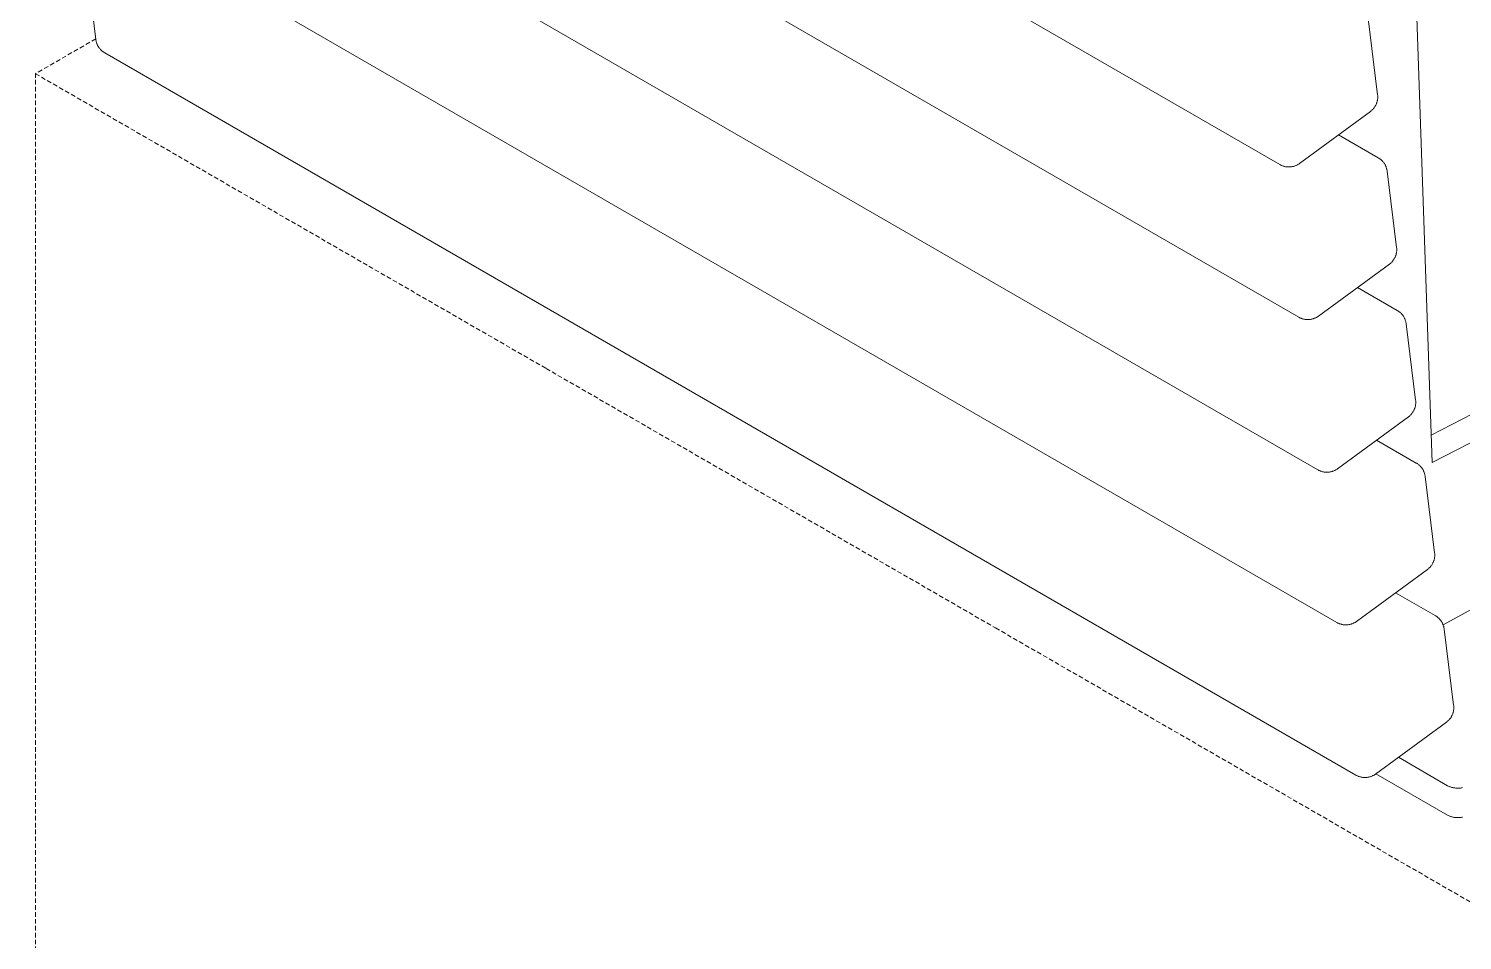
# Model space of a CAD drawing. Header units: millimetres. Extents: x -62 to 2493, y 278 to 1866.
# Drawn here: x 1780.4 to 2177.4, y 1077.9 to 1330.4 of the extents above; entities that cross this region are included whole.
import ezdxf

# ---------------------------------------------------------------- set-up
doc = ezdxf.new("R2010")
doc.units = ezdxf.units.MM
doc.linetypes.add('HIDDEN', pattern=[1.905, 1.27, -0.635])
doc.layers.add('ZANO_R', color=7, linetype='Continuous', lineweight=0)
doc.layers.add('ZANO_R_przerywana', color=7, linetype='HIDDEN', lineweight=0)

msp = doc.modelspace()

# ---------------------------------------------------------------- linework, layer by layer
at = {"layer": 'ZANO_R'}
for p, q in [((2126.88, 1292.8), (1780.4, 1492.84)), ((2132.15, 1250.52), (1785.67, 1450.56)), ((2161.99, 1418.48), (2169.04, 1210.28)), ((2137.41, 1208.24), (1790.93, 1408.29)), ((2142.68, 1165.97), (1796.2, 1366.01)), ((1799, 1327.44), (1796.37, 1348.58)), ((2151.33, 1333.26), (2153.97, 1312.12)), ((1799.03, 1327.27), (1799, 1327.44)), ((1799.06, 1327.1), (1799.03, 1327.27)), ((1799.09, 1326.94), (1799.06, 1327.1)), ((1799.13, 1326.77), (1799.09, 1326.94)), ((1799.18, 1326.61), (1799.13, 1326.77)), ((1799.23, 1326.44), (1799.18, 1326.61)), ((1799.29, 1326.28), (1799.23, 1326.44)), ((1799.35, 1326.13), (1799.29, 1326.28)), ((1799.42, 1325.97), (1799.35, 1326.13)), ((1799.5, 1325.81), (1799.42, 1325.97)), ((1799.58, 1325.66), (1799.5, 1325.81)), ((1799.66, 1325.51), (1799.58, 1325.66)), ((1799.75, 1325.37), (1799.66, 1325.51)), ((1799.84, 1325.23), (1799.75, 1325.37)), ((1799.94, 1325.09), (1799.84, 1325.23)), ((1800.05, 1324.95), (1799.94, 1325.09)), ((1800.16, 1324.82), (1800.05, 1324.95)), ((1800.27, 1324.69), (1800.16, 1324.82)), ((1800.39, 1324.57), (1800.27, 1324.69)), ((1800.51, 1324.45), (1800.39, 1324.57)), ((1800.63, 1324.33), (1800.51, 1324.45)), ((1800.76, 1324.22), (1800.63, 1324.33)), ((1800.9, 1324.11), (1800.76, 1324.22)), ((1801.03, 1324.01), (1800.9, 1324.11)), ((1801.17, 1323.91), (1801.03, 1324.01)), ((1801.32, 1323.82), (1801.17, 1323.91)), ((1801.46, 1323.73), (1801.32, 1323.82)), ((2147.95, 1123.69), (1801.46, 1323.73)), ((2153.85, 1310.25), (2153.8, 1310.08)), ((2153.89, 1310.41), (2153.85, 1310.25)), ((2153.92, 1310.58), (2153.89, 1310.41)), ((2153.95, 1310.75), (2153.92, 1310.58)), ((2153.97, 1310.92), (2153.95, 1310.75)), ((2153.97, 1312.12), (2153.99, 1311.95)), ((2153.99, 1311.09), (2153.97, 1310.92)), ((2153.99, 1311.95), (2154, 1311.78)), ((2154, 1311.26), (2153.99, 1311.09)), ((2154, 1311.78), (2154, 1311.6)), ((2154, 1311.6), (2154.01, 1311.43)), ((2154.01, 1311.43), (2154, 1311.26)), ((2151.96, 1307.46), (2132.34, 1293.09)), ((2152.1, 1307.57), (2151.96, 1307.46)), ((2152.23, 1307.68), (2152.1, 1307.57)), ((2152.36, 1307.79), (2152.23, 1307.68)), ((2152.48, 1307.91), (2152.36, 1307.79)), ((2152.6, 1308.03), (2152.48, 1307.91)), ((2152.72, 1308.15), (2152.6, 1308.03)), ((2152.83, 1308.28), (2152.72, 1308.15)), ((2152.94, 1308.42), (2152.83, 1308.28)), ((2153.05, 1308.55), (2152.94, 1308.42)), ((2153.14, 1308.69), (2153.05, 1308.55)), ((2153.24, 1308.84), (2153.14, 1308.69)), ((2153.33, 1308.98), (2153.24, 1308.84)), ((2153.41, 1309.13), (2153.33, 1308.98)), ((2153.49, 1309.28), (2153.41, 1309.13)), ((2153.56, 1309.44), (2153.49, 1309.28)), ((2153.63, 1309.6), (2153.56, 1309.44)), ((2153.69, 1309.76), (2153.63, 1309.6)), ((2153.75, 1309.92), (2153.69, 1309.76)), ((2153.8, 1310.08), (2153.75, 1309.92)), ((2143.17, 1301.02), (2154.14, 1294.69)), ((2154.14, 1294.69), (2154.29, 1294.6)), ((2154.29, 1294.6), (2154.43, 1294.51)), ((2154.43, 1294.51), (2154.57, 1294.41)), ((2154.57, 1294.41), (2154.71, 1294.31)), ((2127.03, 1292.72), (2126.88, 1292.8)), ((2127.18, 1292.64), (2127.03, 1292.72)), ((2127.34, 1292.57), (2127.18, 1292.64)), ((2127.49, 1292.5), (2127.34, 1292.57)), ((2127.65, 1292.44), (2127.49, 1292.5)), ((2127.81, 1292.38), (2127.65, 1292.44)), ((2127.97, 1292.33), (2127.81, 1292.38)), ((2128.14, 1292.29), (2127.97, 1292.33)), ((2128.3, 1292.25), (2128.14, 1292.29)), ((2128.47, 1292.21), (2128.3, 1292.25)), ((2128.64, 1292.18), (2128.47, 1292.21)), ((2128.81, 1292.16), (2128.64, 1292.18)), ((2128.97, 1292.15), (2128.81, 1292.16)), ((2129.14, 1292.13), (2128.97, 1292.15)), ((2129.31, 1292.13), (2129.14, 1292.13)), ((2129.48, 1292.13), (2129.31, 1292.13)), ((2129.65, 1292.14), (2129.48, 1292.13)), ((2129.82, 1292.15), (2129.65, 1292.14)), ((2129.99, 1292.17), (2129.82, 1292.15)), ((2130.16, 1292.19), (2129.99, 1292.17)), ((2130.33, 1292.22), (2130.16, 1292.19)), ((2130.49, 1292.25), (2130.33, 1292.22)), ((2130.66, 1292.29), (2130.49, 1292.25)), ((2130.82, 1292.34), (2130.66, 1292.29)), ((2130.98, 1292.39), (2130.82, 1292.34)), ((2131.14, 1292.45), (2130.98, 1292.39)), ((2131.3, 1292.51), (2131.14, 1292.45)), ((2131.46, 1292.58), (2131.3, 1292.51)), ((2131.61, 1292.65), (2131.46, 1292.58)), ((2131.76, 1292.73), (2131.61, 1292.65)), ((2131.91, 1292.82), (2131.76, 1292.73)), ((2132.06, 1292.9), (2131.91, 1292.82)), ((2132.2, 1293), (2132.06, 1292.9)), ((2132.34, 1293.09), (2132.2, 1293)), ((2154.71, 1294.31), (2154.84, 1294.2)), ((2154.84, 1294.2), (2154.97, 1294.09)), ((2154.97, 1294.09), (2155.09, 1293.97)), ((2155.09, 1293.97), (2155.22, 1293.85)), ((2155.22, 1293.85), (2155.33, 1293.73)), ((2155.33, 1293.73), (2155.45, 1293.6)), ((2155.45, 1293.6), (2155.55, 1293.47)), ((2155.55, 1293.47), (2155.66, 1293.33)), ((2155.66, 1293.33), (2155.76, 1293.19)), ((2155.76, 1293.19), (2155.85, 1293.05)), ((2155.85, 1293.05), (2155.94, 1292.91)), ((2155.94, 1292.91), (2156.03, 1292.76)), ((2156.03, 1292.76), (2156.11, 1292.61)), ((2156.11, 1292.61), (2156.18, 1292.45)), ((2156.18, 1292.45), (2156.25, 1292.3)), ((2156.25, 1292.3), (2156.31, 1292.14)), ((2156.31, 1292.14), (2156.37, 1291.98)), ((2156.37, 1291.98), (2156.42, 1291.81)), ((2156.42, 1291.81), (2156.47, 1291.65)), ((2156.47, 1291.65), (2156.51, 1291.48)), ((2156.51, 1291.48), (2156.55, 1291.32)), ((2156.55, 1291.32), (2156.58, 1291.15)), ((2156.58, 1291.15), (2156.6, 1290.98)), ((2156.6, 1290.98), (2159.23, 1269.84)), ((2158.5, 1266.56), (2158.41, 1266.41)), ((2158.59, 1266.7), (2158.5, 1266.56)), ((2158.68, 1266.85), (2158.59, 1266.7)), ((2158.75, 1267.01), (2158.68, 1266.85)), ((2158.83, 1267.16), (2158.75, 1267.01)), ((2158.9, 1267.32), (2158.83, 1267.16)), ((2158.96, 1267.48), (2158.9, 1267.32)), ((2159.02, 1267.64), (2158.96, 1267.48)), ((2159.07, 1267.8), (2159.02, 1267.64)), ((2159.11, 1267.97), (2159.07, 1267.8)), ((2159.15, 1268.14), (2159.11, 1267.97)), ((2159.19, 1268.3), (2159.15, 1268.14)), ((2159.22, 1268.47), (2159.19, 1268.3)), ((2159.24, 1268.64), (2159.22, 1268.47)), ((2159.23, 1269.84), (2159.25, 1269.67)), ((2159.25, 1268.81), (2159.24, 1268.64)), ((2159.25, 1269.67), (2159.26, 1269.5)), ((2159.27, 1268.98), (2159.25, 1268.81)), ((2159.26, 1269.5), (2159.27, 1269.33)), ((2159.27, 1269.33), (2159.27, 1269.16)), ((2159.27, 1269.16), (2159.27, 1268.98)), ((2157.23, 1265.19), (2137.6, 1250.82)), ((2157.36, 1265.29), (2157.23, 1265.19)), ((2157.5, 1265.4), (2157.36, 1265.29)), ((2157.62, 1265.51), (2157.5, 1265.4)), ((2157.75, 1265.63), (2157.62, 1265.51)), ((2157.87, 1265.75), (2157.75, 1265.63)), ((2157.99, 1265.88), (2157.87, 1265.75)), ((2158.1, 1266), (2157.99, 1265.88)), ((2158.21, 1266.14), (2158.1, 1266)), ((2158.31, 1266.27), (2158.21, 1266.14)), ((2158.41, 1266.41), (2158.31, 1266.27)), ((2168.78, 1217.87), (2256.38, 1262.98)), ((2148.43, 1258.75), (2159.4, 1252.41)), ((2169.04, 1210.28), (2263.45, 1258.9)), ((2137.46, 1250.72), (2137.32, 1250.63)), ((2137.6, 1250.82), (2137.46, 1250.72)), ((2159.4, 1252.41), (2159.55, 1252.32)), ((2159.55, 1252.32), (2159.69, 1252.23)), ((2159.69, 1252.23), (2159.83, 1252.13)), ((2159.83, 1252.13), (2159.97, 1252.03)), ((2159.97, 1252.03), (2160.1, 1251.92)), ((2160.1, 1251.92), (2160.23, 1251.81)), ((2160.23, 1251.81), (2160.36, 1251.7)), ((2160.36, 1251.7), (2160.48, 1251.58)), ((2160.48, 1251.58), (2160.6, 1251.45)), ((2160.6, 1251.45), (2160.71, 1251.32)), ((2160.71, 1251.32), (2160.82, 1251.19)), ((2160.82, 1251.19), (2160.92, 1251.06)), ((2160.92, 1251.06), (2161.02, 1250.92)), ((2161.02, 1250.92), (2161.12, 1250.77)), ((2161.12, 1250.77), (2161.21, 1250.63)), ((2132.3, 1250.44), (2132.15, 1250.52)), ((2132.45, 1250.36), (2132.3, 1250.44)), ((2132.6, 1250.29), (2132.45, 1250.36)), ((2132.76, 1250.22), (2132.6, 1250.29)), ((2132.92, 1250.16), (2132.76, 1250.22)), ((2133.08, 1250.1), (2132.92, 1250.16)), ((2133.24, 1250.05), (2133.08, 1250.1)), ((2133.4, 1250.01), (2133.24, 1250.05)), ((2133.57, 1249.97), (2133.4, 1250.01)), ((2133.74, 1249.94), (2133.57, 1249.97)), ((2133.9, 1249.91), (2133.74, 1249.94)), ((2134.07, 1249.88), (2133.9, 1249.91)), ((2134.24, 1249.87), (2134.07, 1249.88)), ((2134.41, 1249.86), (2134.24, 1249.87)), ((2134.58, 1249.85), (2134.41, 1249.86)), ((2134.75, 1249.85), (2134.58, 1249.85)), ((2134.92, 1249.86), (2134.75, 1249.85)), ((2135.09, 1249.87), (2134.92, 1249.86)), ((2135.26, 1249.89), (2135.09, 1249.87)), ((2135.43, 1249.91), (2135.26, 1249.89)), ((2135.59, 1249.94), (2135.43, 1249.91)), ((2135.76, 1249.98), (2135.59, 1249.94)), ((2135.93, 1250.02), (2135.76, 1249.98)), ((2136.09, 1250.06), (2135.93, 1250.02)), ((2136.25, 1250.12), (2136.09, 1250.06)), ((2136.41, 1250.17), (2136.25, 1250.12)), ((2136.57, 1250.23), (2136.41, 1250.17)), ((2136.72, 1250.3), (2136.57, 1250.23)), ((2136.88, 1250.38), (2136.72, 1250.3)), ((2137.03, 1250.45), (2136.88, 1250.38)), ((2137.18, 1250.54), (2137.03, 1250.45)), ((2137.32, 1250.63), (2137.18, 1250.54)), ((2161.21, 1250.63), (2161.29, 1250.48)), ((2161.29, 1250.48), (2161.37, 1250.33)), ((2161.37, 1250.33), (2161.45, 1250.17)), ((2161.45, 1250.17), (2161.51, 1250.02)), ((2161.51, 1250.02), (2161.58, 1249.86)), ((2161.58, 1249.86), (2161.64, 1249.7)), ((2161.64, 1249.7), (2161.69, 1249.54)), ((2161.69, 1249.54), (2161.74, 1249.37)), ((2161.74, 1249.37), (2161.78, 1249.21)), ((2161.78, 1249.21), (2161.81, 1249.04)), ((2161.81, 1249.04), (2161.84, 1248.87)), ((2161.84, 1248.87), (2161.87, 1248.7)), ((2161.87, 1248.7), (2164.5, 1227.56)), ((2164.5, 1227.56), (2164.52, 1227.39)), ((2164.52, 1227.39), (2164.53, 1227.22)), ((2164.53, 1227.22), (2164.54, 1227.05)), ((2164.54, 1226.88), (2164.53, 1226.71)), ((2164.54, 1227.05), (2164.54, 1226.88)), ((2162.49, 1222.91), (2142.87, 1208.54)), ((2162.63, 1223.01), (2162.49, 1222.91)), ((2162.76, 1223.12), (2162.63, 1223.01)), ((2162.89, 1223.23), (2162.76, 1223.12)), ((2163.02, 1223.35), (2162.89, 1223.23)), ((2163.14, 1223.47), (2163.02, 1223.35)), ((2163.25, 1223.6), (2163.14, 1223.47)), ((2163.37, 1223.73), (2163.25, 1223.6)), ((2163.47, 1223.86), (2163.37, 1223.73)), ((2163.58, 1224), (2163.47, 1223.86)), ((2163.68, 1224.14), (2163.58, 1224)), ((2163.77, 1224.28), (2163.68, 1224.14)), ((2163.86, 1224.43), (2163.77, 1224.28)), ((2163.94, 1224.58), (2163.86, 1224.43)), ((2164.02, 1224.73), (2163.94, 1224.58)), ((2164.09, 1224.88), (2164.02, 1224.73)), ((2164.16, 1225.04), (2164.09, 1224.88)), ((2164.22, 1225.2), (2164.16, 1225.04)), ((2164.28, 1225.36), (2164.22, 1225.2)), ((2164.33, 1225.53), (2164.28, 1225.36)), ((2164.38, 1225.69), (2164.33, 1225.53)), ((2164.42, 1225.86), (2164.38, 1225.69)), ((2164.45, 1226.03), (2164.42, 1225.86)), ((2164.48, 1226.19), (2164.45, 1226.03)), ((2164.5, 1226.36), (2164.48, 1226.19)), ((2164.52, 1226.54), (2164.5, 1226.36)), ((2164.53, 1226.71), (2164.52, 1226.54)), ((2153.7, 1216.47), (2164.67, 1210.13)), ((2137.56, 1208.16), (2137.41, 1208.24)), ((2137.71, 1208.08), (2137.56, 1208.16)), ((2137.87, 1208.01), (2137.71, 1208.08)), ((2138.02, 1207.94), (2137.87, 1208.01)), ((2138.18, 1207.88), (2138.02, 1207.94)), ((2138.34, 1207.83), (2138.18, 1207.88)), ((2138.51, 1207.78), (2138.34, 1207.83)), ((2138.67, 1207.73), (2138.51, 1207.78)), ((2138.83, 1207.69), (2138.67, 1207.73)), ((2139, 1207.66), (2138.83, 1207.69)), ((2139.17, 1207.63), (2139, 1207.66)), ((2139.34, 1207.61), (2139.17, 1207.63)), ((2139.51, 1207.59), (2139.34, 1207.61)), ((2139.68, 1207.58), (2139.51, 1207.59)), ((2139.85, 1207.57), (2139.68, 1207.58)), ((2140.02, 1207.57), (2139.85, 1207.57)), ((2140.19, 1207.58), (2140.02, 1207.57)), ((2140.35, 1207.59), (2140.19, 1207.58)), ((2140.52, 1207.61), (2140.35, 1207.59)), ((2140.69, 1207.63), (2140.52, 1207.61)), ((2140.86, 1207.66), (2140.69, 1207.63)), ((2141.03, 1207.7), (2140.86, 1207.66)), ((2141.19, 1207.74), (2141.03, 1207.7)), ((2141.35, 1207.79), (2141.19, 1207.74)), ((2141.52, 1207.84), (2141.35, 1207.79)), ((2141.68, 1207.89), (2141.52, 1207.84)), ((2141.83, 1207.96), (2141.68, 1207.89)), ((2141.99, 1208.03), (2141.83, 1207.96)), ((2142.14, 1208.1), (2141.99, 1208.03)), ((2142.29, 1208.18), (2142.14, 1208.1)), ((2142.44, 1208.26), (2142.29, 1208.18)), ((2142.59, 1208.35), (2142.44, 1208.26)), ((2142.73, 1208.44), (2142.59, 1208.35)), ((2142.87, 1208.54), (2142.73, 1208.44)), ((2164.67, 1210.13), (2164.82, 1210.05)), ((2164.82, 1210.05), (2164.96, 1209.95)), ((2164.96, 1209.95), (2165.1, 1209.86)), ((2165.1, 1209.86), (2165.24, 1209.75)), ((2165.24, 1209.75), (2165.37, 1209.65)), ((2165.37, 1209.65), (2165.5, 1209.53)), ((2165.5, 1209.53), (2165.63, 1209.42)), ((2165.63, 1209.42), (2165.75, 1209.3)), ((2165.75, 1209.3), (2165.86, 1209.17)), ((2165.86, 1209.17), (2165.98, 1209.05)), ((2165.98, 1209.05), (2166.09, 1208.91)), ((2166.09, 1208.91), (2166.19, 1208.78)), ((2166.19, 1208.78), (2166.29, 1208.64)), ((2166.29, 1208.64), (2166.38, 1208.5)), ((2166.38, 1208.5), (2166.47, 1208.35)), ((2166.47, 1208.35), (2166.56, 1208.2)), ((2166.56, 1208.2), (2166.64, 1208.05)), ((2166.64, 1208.05), (2166.71, 1207.9)), ((2166.71, 1207.9), (2166.78, 1207.74)), ((2166.78, 1207.74), (2166.84, 1207.58)), ((2166.84, 1207.58), (2166.9, 1207.42)), ((2166.9, 1207.42), (2166.95, 1207.26)), ((2166.95, 1207.26), (2167, 1207.09)), ((2167, 1207.09), (2167.04, 1206.93)), ((2167.04, 1206.93), (2167.08, 1206.76)), ((2167.08, 1206.76), (2167.11, 1206.59)), ((2167.11, 1206.59), (2167.13, 1206.42)), ((2167.13, 1206.42), (2169.76, 1185.28)), ((2169.6, 1183.25), (2169.55, 1183.09)), ((2169.64, 1183.41), (2169.6, 1183.25)), ((2169.68, 1183.58), (2169.64, 1183.41)), ((2169.72, 1183.75), (2169.68, 1183.58)), ((2169.75, 1183.92), (2169.72, 1183.75)), ((2169.77, 1184.09), (2169.75, 1183.92)), ((2169.76, 1185.28), (2169.78, 1185.11)), ((2169.79, 1184.26), (2169.77, 1184.09)), ((2169.78, 1185.11), (2169.8, 1184.94)), ((2169.8, 1184.43), (2169.79, 1184.26)), ((2169.8, 1184.94), (2169.8, 1184.77)), ((2169.8, 1184.77), (2169.8, 1184.6)), ((2169.8, 1184.6), (2169.8, 1184.43)), ((2167.76, 1180.63), (2148.13, 1166.26)), ((2167.89, 1180.74), (2167.76, 1180.63)), ((2168.03, 1180.84), (2167.89, 1180.74)), ((2168.16, 1180.96), (2168.03, 1180.84)), ((2168.28, 1181.07), (2168.16, 1180.96)), ((2168.4, 1181.19), (2168.28, 1181.07)), ((2168.52, 1181.32), (2168.4, 1181.19)), ((2168.63, 1181.45), (2168.52, 1181.32)), ((2168.74, 1181.58), (2168.63, 1181.45)), ((2168.84, 1181.72), (2168.74, 1181.58)), ((2168.94, 1181.86), (2168.84, 1181.72)), ((2169.04, 1182), (2168.94, 1181.86)), ((2169.12, 1182.15), (2169.04, 1182)), ((2169.21, 1182.3), (2169.12, 1182.15)), ((2169.29, 1182.45), (2169.21, 1182.3)), ((2169.36, 1182.61), (2169.29, 1182.45)), ((2169.43, 1182.76), (2169.36, 1182.61)), ((2169.49, 1182.92), (2169.43, 1182.76)), ((2169.55, 1183.09), (2169.49, 1182.92)), ((2158.96, 1174.19), (2169.94, 1167.86)), ((2169.94, 1167.86), (2170.08, 1167.77)), ((2170.08, 1167.77), (2170.23, 1167.68)), ((2170.23, 1167.68), (2170.37, 1167.58)), ((2170.37, 1167.58), (2170.5, 1167.48)), ((2170.5, 1167.48), (2170.64, 1167.37)), ((2170.64, 1167.37), (2170.77, 1167.26)), ((2142.83, 1165.88), (2142.68, 1165.97)), ((2142.98, 1165.81), (2142.83, 1165.88)), ((2143.13, 1165.73), (2142.98, 1165.81)), ((2143.29, 1165.67), (2143.13, 1165.73)), ((2143.45, 1165.61), (2143.29, 1165.67)), ((2143.61, 1165.55), (2143.45, 1165.61)), ((2143.77, 1165.5), (2143.61, 1165.55)), ((2143.93, 1165.45), (2143.77, 1165.5)), ((2144.1, 1165.41), (2143.93, 1165.45)), ((2144.27, 1165.38), (2144.1, 1165.41)), ((2144.43, 1165.35), (2144.27, 1165.38)), ((2144.6, 1165.33), (2144.43, 1165.35)), ((2144.77, 1165.31), (2144.6, 1165.33)), ((2144.94, 1165.3), (2144.77, 1165.31)), ((2145.11, 1165.3), (2144.94, 1165.3)), ((2145.28, 1165.3), (2145.11, 1165.3)), ((2145.45, 1165.3), (2145.28, 1165.3)), ((2145.62, 1165.32), (2145.45, 1165.3)), ((2145.79, 1165.33), (2145.62, 1165.32)), ((2145.96, 1165.36), (2145.79, 1165.33)), ((2146.13, 1165.39), (2145.96, 1165.36)), ((2146.29, 1165.42), (2146.13, 1165.39)), ((2146.46, 1165.46), (2146.29, 1165.42)), ((2146.62, 1165.51), (2146.46, 1165.46)), ((2146.78, 1165.56), (2146.62, 1165.51)), ((2146.94, 1165.62), (2146.78, 1165.56)), ((2147.1, 1165.68), (2146.94, 1165.62)), ((2147.26, 1165.75), (2147.1, 1165.68)), ((2147.41, 1165.82), (2147.26, 1165.75)), ((2147.56, 1165.9), (2147.41, 1165.82)), ((2147.71, 1165.98), (2147.56, 1165.9)), ((2147.85, 1166.07), (2147.71, 1165.98)), ((2148, 1166.16), (2147.85, 1166.07)), ((2148.13, 1166.26), (2148, 1166.16)), ((2170.77, 1167.26), (2170.89, 1167.14)), ((2170.89, 1167.14), (2171.01, 1167.02)), ((2171.01, 1167.02), (2171.13, 1166.9)), ((2171.13, 1166.9), (2171.24, 1166.77)), ((2171.24, 1166.77), (2171.35, 1166.64)), ((2171.35, 1166.64), (2171.46, 1166.5)), ((2171.46, 1166.5), (2171.56, 1166.36)), ((2171.56, 1166.36), (2171.65, 1166.22)), ((2171.65, 1166.22), (2171.74, 1166.07)), ((2171.74, 1166.07), (2171.82, 1165.92)), ((2171.82, 1165.92), (2171.9, 1165.77)), ((2171.9, 1165.77), (2171.98, 1165.62)), ((2171.98, 1165.62), (2172.05, 1165.46)), ((2172.05, 1165.46), (2172.11, 1165.3)), ((2172.11, 1165.3), (2172.17, 1165.14)), ((2172.17, 1165.14), (2172.22, 1164.98)), ((2172.22, 1164.98), (2172.27, 1164.82)), ((2172.27, 1164.82), (2172.31, 1164.65)), ((2172.31, 1164.65), (2172.34, 1164.48)), ((2172.34, 1164.48), (2172.37, 1164.31)), ((2172.37, 1164.31), (2172.4, 1164.15)), ((2172.4, 1164.15), (2175.03, 1143.01)), ((2174.21, 1139.58), (2174.11, 1139.44)), ((2174.3, 1139.73), (2174.21, 1139.58)), ((2174.39, 1139.87), (2174.3, 1139.73)), ((2174.47, 1140.02), (2174.39, 1139.87)), ((2174.55, 1140.17), (2174.47, 1140.02)), ((2174.63, 1140.33), (2174.55, 1140.17)), ((2174.69, 1140.49), (2174.63, 1140.33)), ((2174.76, 1140.65), (2174.69, 1140.49)), ((2174.81, 1140.81), (2174.76, 1140.65)), ((2174.86, 1140.97), (2174.81, 1140.81)), ((2174.91, 1141.14), (2174.86, 1140.97)), ((2174.95, 1141.3), (2174.91, 1141.14)), ((2174.98, 1141.47), (2174.95, 1141.3)), ((2175.01, 1141.64), (2174.98, 1141.47)), ((2175.04, 1141.81), (2175.01, 1141.64)), ((2175.03, 1143.01), (2175.05, 1142.84)), ((2175.05, 1141.98), (2175.04, 1141.81)), ((2175.05, 1142.84), (2175.06, 1142.67)), ((2175.06, 1142.15), (2175.05, 1141.98)), ((2175.06, 1142.67), (2175.07, 1142.49)), ((2175.07, 1142.32), (2175.06, 1142.15)), ((2175.07, 1142.49), (2175.07, 1142.32)), ((2173.02, 1138.35), (2153.4, 1123.98)), ((2173.16, 1138.46), (2173.02, 1138.35)), ((2173.29, 1138.57), (2173.16, 1138.46)), ((2173.42, 1138.68), (2173.29, 1138.57)), ((2173.55, 1138.8), (2173.42, 1138.68)), ((2173.67, 1138.92), (2173.55, 1138.8)), ((2173.78, 1139.04), (2173.67, 1138.92)), ((2173.9, 1139.17), (2173.78, 1139.04)), ((2174.01, 1139.31), (2173.9, 1139.17)), ((2174.11, 1139.44), (2174.01, 1139.31)), ((2159.73, 1128.62), (2173.36, 1120.74)), ((2148.09, 1123.61), (2147.95, 1123.69)), ((2148.25, 1123.53), (2148.09, 1123.61)), ((2152.83, 1123.62), (2152.68, 1123.54)), ((2152.97, 1123.71), (2152.83, 1123.62)), ((2153.12, 1123.79), (2152.97, 1123.71)), ((2153.26, 1123.89), (2153.12, 1123.79)), ((2153.4, 1123.98), (2153.26, 1123.89)), ((2153.49, 1124.05), (2173.36, 1112.58)), ((2148.4, 1123.46), (2148.25, 1123.53)), ((2148.56, 1123.39), (2148.4, 1123.46)), ((2148.71, 1123.33), (2148.56, 1123.39)), ((2148.87, 1123.27), (2148.71, 1123.33)), ((2149.04, 1123.22), (2148.87, 1123.27)), ((2149.2, 1123.18), (2149.04, 1123.22)), ((2149.37, 1123.14), (2149.2, 1123.18)), ((2149.53, 1123.1), (2149.37, 1123.14)), ((2149.7, 1123.07), (2149.53, 1123.1)), ((2149.87, 1123.05), (2149.7, 1123.07)), ((2150.04, 1123.04), (2149.87, 1123.05)), ((2150.21, 1123.02), (2150.04, 1123.04)), ((2150.38, 1123.02), (2150.21, 1123.02)), ((2150.55, 1123.02), (2150.38, 1123.02)), ((2150.72, 1123.03), (2150.55, 1123.02)), ((2150.89, 1123.04), (2150.72, 1123.03)), ((2151.06, 1123.06), (2150.89, 1123.04)), ((2151.22, 1123.08), (2151.06, 1123.06)), ((2151.39, 1123.11), (2151.22, 1123.08)), ((2151.56, 1123.14), (2151.39, 1123.11)), ((2151.72, 1123.18), (2151.56, 1123.14)), ((2151.89, 1123.23), (2151.72, 1123.18)), ((2152.05, 1123.28), (2151.89, 1123.23)), ((2152.21, 1123.34), (2152.05, 1123.28)), ((2152.37, 1123.4), (2152.21, 1123.34)), ((2152.52, 1123.47), (2152.37, 1123.4)), ((2152.68, 1123.54), (2152.52, 1123.47)), ((2173.36, 1120.74), (2173.55, 1120.65)), ((2173.55, 1120.65), (2173.75, 1120.56)), ((2173.75, 1120.56), (2173.95, 1120.48)), ((2173.95, 1120.48), (2174.15, 1120.41)), ((2174.15, 1120.41), (2174.35, 1120.34)), ((2174.35, 1120.34), (2174.56, 1120.28)), ((2174.56, 1120.28), (2174.76, 1120.23)), ((2174.76, 1120.23), (2174.97, 1120.19)), ((2174.97, 1120.19), (2175.18, 1120.15)), ((2175.18, 1120.15), (2175.4, 1120.12)), ((2175.4, 1120.12), (2175.61, 1120.09)), ((2175.61, 1120.09), (2175.82, 1120.08)), ((2175.82, 1120.08), (2176.04, 1120.07)), ((2176.04, 1120.07), (2176.25, 1120.07)), ((2176.25, 1120.07), (2176.46, 1120.07)), ((2176.46, 1120.07), (2176.68, 1120.09)), ((2176.68, 1120.09), (2176.89, 1120.11)), ((2176.89, 1120.11), (2177.1, 1120.14)), ((2177.1, 1120.14), (2177.31, 1120.17)), ((2177.31, 1120.17), (2177.52, 1120.21)), ((2173.36, 1112.58), (2173.55, 1112.49)), ((2173.55, 1112.49), (2173.75, 1112.4)), ((2173.75, 1112.4), (2173.95, 1112.32)), ((2173.95, 1112.32), (2174.15, 1112.24)), ((2174.15, 1112.24), (2174.35, 1112.18)), ((2174.35, 1112.18), (2174.56, 1112.12)), ((2174.56, 1112.12), (2174.76, 1112.07)), ((2174.76, 1112.07), (2174.97, 1112.02)), ((2174.97, 1112.02), (2175.18, 1111.98)), ((2175.18, 1111.98), (2175.4, 1111.95)), ((2175.4, 1111.95), (2175.61, 1111.93)), ((2175.61, 1111.93), (2175.82, 1111.91)), ((2175.82, 1111.91), (2176.04, 1111.9)), ((2176.04, 1111.9), (2176.25, 1111.9)), ((2176.25, 1111.9), (2176.46, 1111.91)), ((2176.46, 1111.91), (2176.68, 1111.92)), ((2176.68, 1111.92), (2176.89, 1111.94)), ((2176.89, 1111.94), (2177.1, 1111.97)), ((2177.1, 1111.97), (2177.31, 1112.01)), ((2177.31, 1112.01), (2177.52, 1112.05))]:
    msp.add_line(p, q, dxfattribs=at)
msp.add_lwpolyline([(2386.84, 1282.45), (2172.11, 1165.3)], dxfattribs=at)
at = {"layer": 'ZANO_R_przerywana'}
for p, q in [((1798.98, 1327.62), (1782.26, 1317.97)), ((1782.26, 1073.02), (1782.26, 1317.97)), ((1782.26, 1317.97), (1923.68, 1236.32)), ((1923.68, 1236.32), (2048.13, 1164.47)), ((2048.13, 1164.47), (2189.56, 1082.82))]:
    msp.add_line(p, q, dxfattribs=at)

doc.saveas('drawing.dxf')
